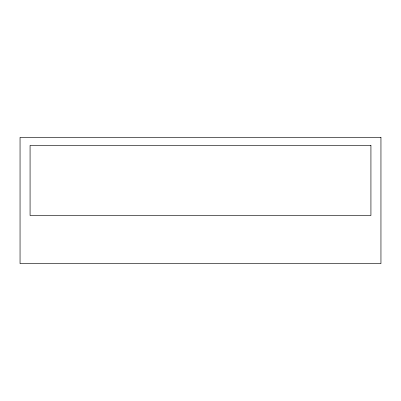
<?xml version="1.0" encoding="UTF-8"?>
<svg xmlns="http://www.w3.org/2000/svg" width="401" height="401" viewBox="0 0 401 401"><rect width="100%" height="100%" fill="white"/><g stroke="black" fill="none" stroke-linecap="round" stroke-linejoin="round"><path stroke-width="0.6" d="M380.95 137.343L20.05 137.343L20.05 263.657L380.95 263.657L380.95 137.343M370.925 145.362L30.075 145.362L30.075 215.537L370.925 215.537L370.925 145.362"/></g></svg>
